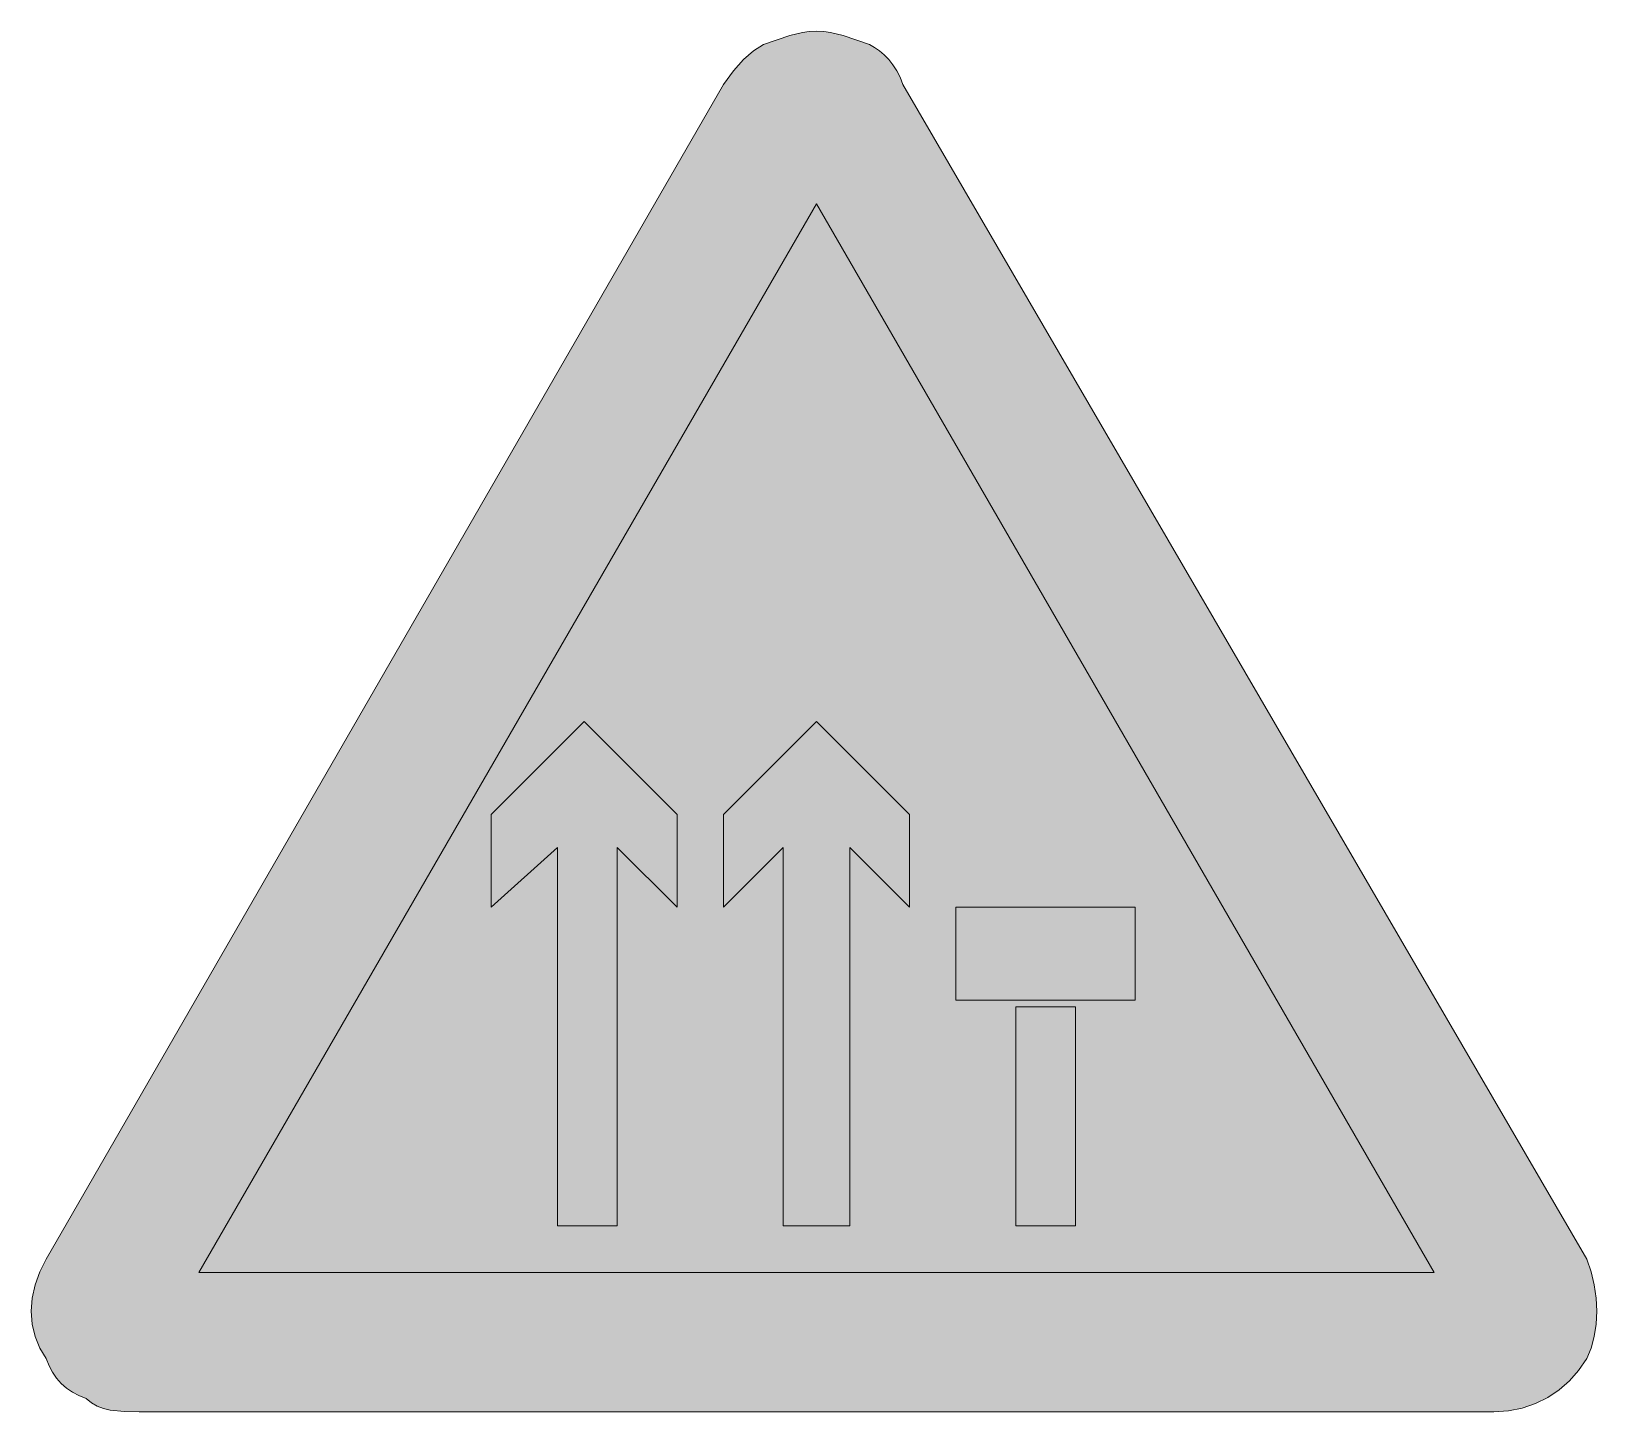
# Model space of a CAD drawing. Header units: metres. Extents: x 141 to 424, y 11 to 260.
import ezdxf

# ---------------------------------------------------------------- set-up
doc = ezdxf.new("R2010")
doc.units = ezdxf.units.M
for name, color, linetype, true_color in [('FILL_BLACK_000000', 7, 'Continuous', 0x000000), ('FILL_RED_FF0000', 7, 'Continuous', 0xff0000), ('FILL_WHITE_FFFFFF', 7, 'Continuous', 0xffffff)]:
    doc.layers.add(name, color=color, linetype=linetype, true_color=true_color)

msp = doc.modelspace()

# ---------------------------------------------------------------- hatches: boundary and pattern name
at = {"layer": 'FILL_BLACK_000000', "true_color": 0x000000}
h = msp.add_hatch(color=7, dxfattribs=at)
h.dxf.hatch_style = 1
h.paths.add_polyline_path([(257.73, 118.8), (257.73, 102), (246.93, 112.8), (246.93, 44.4), (236.13, 44.4), (236.13, 112.8), (224.13, 102), (224.13, 118.8), (240.93, 135.6), (257.73, 118.8)])
h = msp.add_hatch(color=7, dxfattribs=at)
h.dxf.hatch_style = 1
h.paths.add_polyline_path([(299.73, 118.8), (299.73, 102), (288.93, 112.8), (288.93, 44.4), (276.93, 44.4), (276.93, 112.8), (266.13, 102), (266.13, 118.8), (282.93, 135.6), (299.73, 118.8)])
h = msp.add_hatch(color=7, dxfattribs=at)
h.dxf.hatch_style = 1
h.paths.add_polyline_path([(329.73, 84), (329.73, 44.4), (318.93, 44.4), (318.93, 84), (329.73, 84)])
at = {"layer": 'FILL_RED_FF0000', "true_color": 0xff0000}
h = msp.add_hatch(color=7, dxfattribs=at)
h.dxf.hatch_style = 1
h.paths.add_polyline_path([(422.92, 36.1), (423.48, 33.73), (423.82, 31.33), (423.93, 28.95), (423.82, 26.62), (423.48, 24.39), (422.92, 22.31), (422.13, 20.4), (420.67, 18.26), (419, 16.37), (417.13, 14.73), (415.08, 13.35), (412.86, 12.26), (410.49, 11.46), (407.97, 10.97), (405.33, 10.8), (160.53, 10.8), (157.85, 10.84), (155.28, 11.1), (154.07, 11.39), (152.94, 11.81), (151.88, 12.41), (150.93, 13.2), (149.64, 13.71), (148.46, 14.32), (147.39, 15.06), (146.43, 15.9), (145.59, 16.86), (144.86, 17.92), (144.24, 19.11), (143.73, 20.4), (142.55, 22.31), (141.71, 24.39), (141.2, 26.62), (141.03, 28.95), (141.2, 31.33), (141.71, 33.73), (142.55, 36.1), (143.73, 38.4), (266.13, 250.8), (267.93, 253.27), (269.73, 255.3), (271.53, 256.87), (273.33, 258), (278.13, 259.65), (280.42, 260.19), (281.63, 260.35), (282.93, 260.4), (284.23, 260.35), (285.44, 260.19), (287.73, 259.65), (292.53, 258), (293.43, 257.49), (294.31, 256.87), (295.17, 256.14), (295.98, 255.3), (296.74, 254.34), (297.42, 253.27), (298.03, 252.09), (298.53, 250.8), (422.13, 38.4), (422.92, 36.1)])
h = msp.add_hatch(color=7, dxfattribs=at)
h.dxf.hatch_style = 1
h.paths.add_polyline_path([(340.53, 102), (340.53, 85.2), (308.13, 85.2), (308.13, 102), (340.53, 102)])
at = {"layer": 'FILL_WHITE_FFFFFF', "true_color": 0xffffff}
h = msp.add_hatch(color=7, dxfattribs=at)
h.dxf.hatch_style = 1
h.paths.add_polyline_path([(282.93, 229.2), (394.53, 36), (171.33, 36), (282.93, 229.2)])

# ---------------------------------------------------------------- linework, layer by layer
at = {"layer": 'FILL_BLACK_000000', "lineweight": 0, "true_color": 0x000000}
for points in [[(257.73, 118.8), (257.73, 102), (246.93, 112.8), (246.93, 44.4), (236.13, 44.4), (236.13, 112.8), (224.13, 102), (224.13, 118.8), (240.93, 135.6)], [(299.73, 118.8), (299.73, 102), (288.93, 112.8), (288.93, 44.4), (276.93, 44.4), (276.93, 112.8), (266.13, 102), (266.13, 118.8), (282.93, 135.6)], [(329.73, 84), (329.73, 44.4), (318.93, 44.4), (318.93, 84)]]:
    msp.add_lwpolyline(points, close=True, dxfattribs=at)
at = {"layer": 'FILL_RED_FF0000', "lineweight": 0, "true_color": 0xff0000}
for points in [[(422.92, 36.1), (423.48, 33.73), (423.82, 31.33), (423.93, 28.95), (423.82, 26.62), (423.48, 24.39), (422.92, 22.31), (422.13, 20.4), (420.67, 18.26), (419, 16.37), (417.13, 14.73), (415.08, 13.35), (412.86, 12.26), (410.49, 11.46), (407.97, 10.97), (405.33, 10.8), (160.53, 10.8), (157.85, 10.84), (155.28, 11.1), (154.07, 11.39), (152.94, 11.81), (151.88, 12.41), (150.93, 13.2), (149.64, 13.71), (148.46, 14.32), (147.39, 15.06), (146.43, 15.9), (145.59, 16.86), (144.86, 17.92), (144.24, 19.11), (143.73, 20.4), (142.55, 22.31), (141.71, 24.39), (141.2, 26.62), (141.03, 28.95), (141.2, 31.33), (141.71, 33.73), (142.55, 36.1), (143.73, 38.4), (266.13, 250.8), (267.93, 253.27), (269.73, 255.3), (271.53, 256.87), (273.33, 258), (278.13, 259.65), (280.42, 260.19), (281.63, 260.35), (282.93, 260.4), (284.23, 260.35), (285.44, 260.19), (287.73, 259.65), (292.53, 258), (293.43, 257.49), (294.31, 256.87), (295.17, 256.14), (295.98, 255.3), (296.74, 254.34), (297.42, 253.27), (298.03, 252.09), (298.53, 250.8), (422.13, 38.4)], [(340.53, 102), (340.53, 85.2), (308.13, 85.2), (308.13, 102)]]:
    msp.add_lwpolyline(points, close=True, dxfattribs=at)
at = {"layer": 'FILL_WHITE_FFFFFF', "lineweight": 0, "true_color": 0xff0000}
msp.add_lwpolyline([(282.93, 229.2), (394.53, 36), (171.33, 36)], close=True, dxfattribs=at)

doc.saveas('drawing.dxf')
